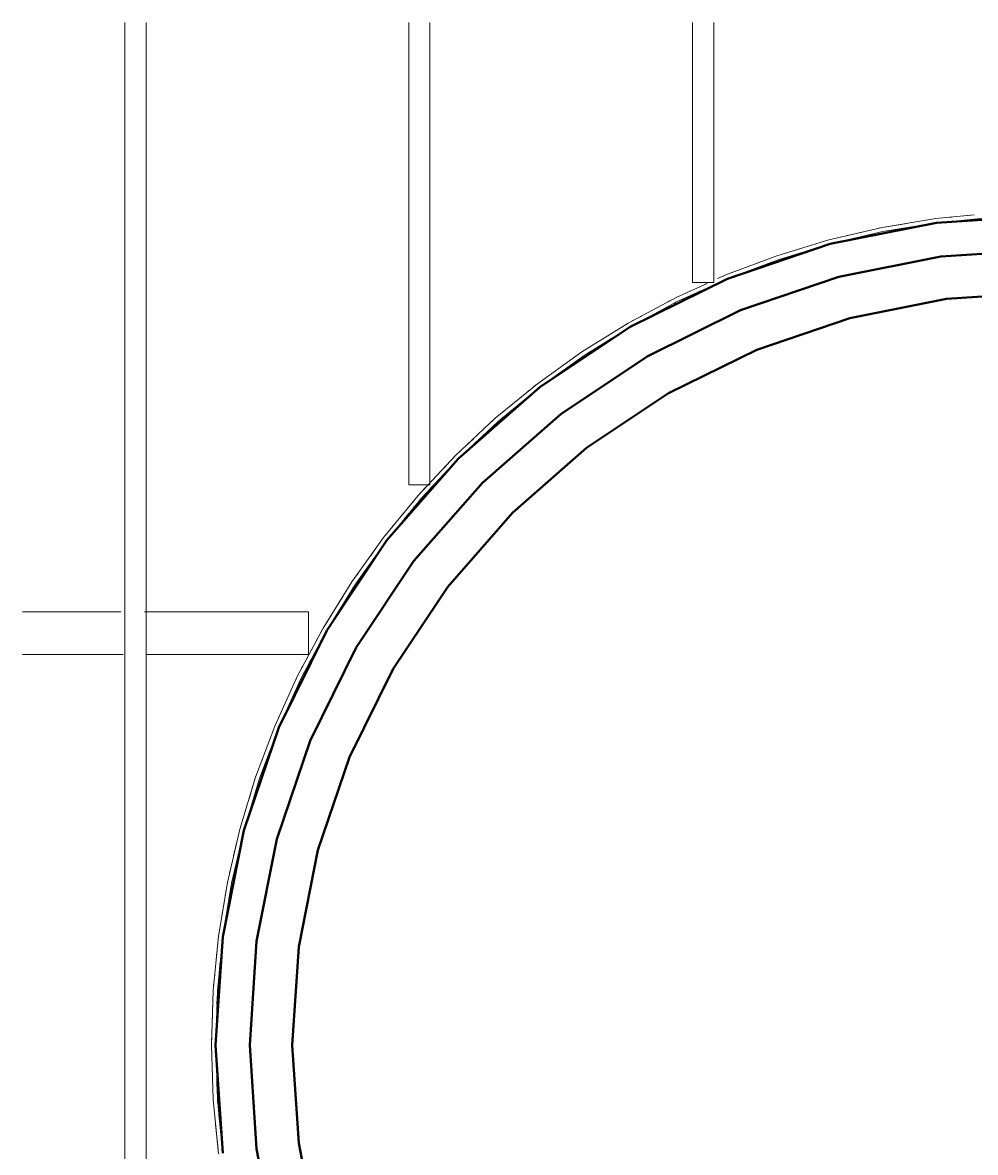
# Model space of a CAD drawing. Header units: metres. Extents: x 10 to 831, y 10 to 584.
# Drawn here: x 400 to 467.1, y 404.4 to 484 of the extents above; entities that cross this region are included whole.
import ezdxf

# ---------------------------------------------------------------- set-up
doc = ezdxf.new("R2010")
doc.units = ezdxf.units.M
doc.layers.add('CUT', color=7, linetype='Continuous', lineweight=50)
doc.layers.add('VIS', color=8, linetype='Continuous', lineweight=13)

msp = doc.modelspace()

# ---------------------------------------------------------------- linework, layer by layer
at = {"layer": 'CUT'}
for p, q in [((464.3772, 469.9004), (472, 470.4)), ((456.885, 468.41), (464.3772, 469.9004)), ((449.6512, 465.9546), (456.885, 468.41)), ((464.6906, 467.521), (472, 468)), ((464.6906, 467.521), (472, 468)), ((457.5062, 466.0918), (464.6906, 467.521)), ((457.5062, 466.0918), (464.6906, 467.521)), ((442.8, 462.5758), (449.6512, 465.9546)), ((450.5698, 463.7372), (457.5062, 466.0918)), ((450.5698, 463.7372), (457.5062, 466.0918)), ((465.0822, 464.5466), (472, 465)), ((458.2826, 463.194), (465.0822, 464.5466)), ((444, 460.4974), (450.5698, 463.7372)), ((444, 460.4974), (450.5698, 463.7372)), ((451.7178, 460.9656), (458.2826, 463.194)), ((436.4484, 458.3318), (442.8, 462.5758)), ((445.5, 457.8994), (451.7178, 460.9656)), ((437.9094, 456.4278), (444, 460.4974)), ((437.9094, 456.4278), (444, 460.4974)), ((430.705, 453.295), (436.4484, 458.3318)), ((439.7356, 454.0478), (445.5, 457.8994)), ((432.402, 451.598), (437.9094, 456.4278)), ((432.402, 451.598), (437.9094, 456.4278)), ((434.5234, 449.4766), (439.7356, 454.0478)), ((425.6682, 447.5516), (430.705, 453.295)), ((427.5722, 446.0906), (432.402, 451.598)), ((427.5722, 446.0906), (432.402, 451.598)), ((429.9522, 444.2644), (434.5234, 449.4766)), ((421.4242, 441.2), (425.6682, 447.5516)), ((423.5026, 440), (427.5722, 446.0906)), ((423.5026, 440), (427.5722, 446.0906)), ((426.1006, 438.5), (429.9522, 444.2644)), ((418.0454, 434.3488), (421.4242, 441.2)), ((420.2628, 433.4302), (423.5026, 440)), ((420.2628, 433.4302), (423.5026, 440)), ((423.0344, 432.2822), (426.1006, 438.5)), ((415.59, 427.115), (418.0454, 434.3488)), ((417.9082, 426.4938), (420.2628, 433.4302)), ((417.9082, 426.4938), (420.2628, 433.4302)), ((420.806, 425.7174), (423.0344, 432.2822)), ((414.0996, 419.6228), (415.59, 427.115)), ((416.479, 419.3094), (417.9082, 426.4938)), ((416.479, 419.3094), (417.9082, 426.4938)), ((419.4534, 418.9178), (420.806, 425.7174)), ((413.6, 412), (414.0996, 419.6228)), ((416, 412), (416.479, 419.3094)), ((416, 412), (416.479, 419.3094)), ((419, 412), (419.4534, 418.9178)), ((414.0996, 404.3772), (413.6, 412)), ((416.479, 404.6906), (416, 412)), ((416.479, 404.6906), (416, 412)), ((419.4534, 405.0822), (419, 412)), ((420.806, 398.2826), (419.4534, 405.0822)), ((417.9082, 397.5062), (416.479, 404.6906)), ((417.9082, 397.5062), (416.479, 404.6906))]:
    msp.add_line(p, q, dxfattribs=at)
at = {"layer": 'VIS'}
for p, q in [((407.2, 484), (407.2, 340)), ((408.7, 484), (408.7, 340)), ((408.7, 340), (408.7, 484)), ((408.7, 484), (408.7, 340)), ((408.7, 340), (408.7, 484)), ((427.2, 484), (427.2, 451.4462)), ((428.7, 484), (428.7, 451.4462)), ((428.7, 451.4462), (428.7, 484)), ((428.7, 484), (428.7, 451.4462)), ((428.7, 451.4462), (428.7, 484)), ((447.2, 484), (447.2, 465.703)), ((448.7, 484), (448.7, 465.703)), ((448.7, 465.703), (448.7, 484)), ((448.7, 484), (448.7, 465.703)), ((448.7, 465.703), (448.7, 484)), ((464.3382, 470.1978), (467.0458, 470.4646)), ((472, 470.4), (464.3772, 469.9004)), ((464.3772, 469.9004), (472, 470.4)), ((464.6942, 469.9316), (468.1804, 470.275)), ((465.2938, 470.292), (465.453, 470.3076)), ((465.2938, 470.292), (465.453, 470.3076)), ((465.2938, 470.292), (465.453, 470.3076)), ((466.568, 470.4174), (466.7274, 470.4332)), ((466.568, 470.4174), (466.7274, 470.4332)), ((466.568, 470.4174), (466.7274, 470.4332)), ((456.8074, 468.6998), (460.5482, 469.572)), ((464.3772, 469.9004), (456.885, 468.41)), ((456.885, 468.41), (464.3772, 469.9004)), ((460.2364, 469.4994), (460.3924, 469.5358)), ((460.2364, 469.4994), (460.3924, 469.5358)), ((460.2364, 469.4994), (460.3924, 469.5358)), ((460.5482, 469.572), (464.3382, 470.1978)), ((460.6068, 469.2778), (464.2202, 469.8744)), ((460.864, 469.6242), (462.2852, 469.8588)), ((460.864, 469.6242), (462.2852, 469.8588)), ((460.864, 469.6242), (462.2852, 469.8588)), ((460.921, 469.3298), (462.6492, 469.615)), ((465.0112, 469.9628), (465.4866, 470.0096)), ((466.5958, 470.1188), (466.7542, 470.1344)), ((453.1316, 467.5848), (456.8074, 468.6998)), ((457.1952, 468.4824), (460.6068, 469.2778)), ((457.4308, 468.8452), (457.5866, 468.8816)), ((457.4308, 468.8452), (457.5866, 468.8816)), ((457.4308, 468.8452), (457.5866, 468.8816)), ((458.0542, 468.9906), (458.2102, 469.027)), ((458.0542, 468.9906), (458.2102, 469.027)), ((458.0542, 468.9906), (458.2102, 469.027)), ((458.4356, 468.7716), (458.901, 468.8802)), ((458.9894, 469.2086), (459.1454, 469.245)), ((458.9894, 469.2086), (459.1454, 469.245)), ((458.9894, 469.2086), (459.1454, 469.245)), ((459.613, 469.354), (459.7688, 469.3904)), ((459.613, 469.354), (459.7688, 469.3904)), ((459.613, 469.354), (459.7688, 469.3904)), ((459.6762, 469.061), (459.8314, 469.097)), ((456.885, 468.41), (449.6512, 465.9546)), ((449.6512, 465.9546), (456.885, 468.41)), ((453.228, 467.3008), (456.7326, 468.3638)), ((453.4378, 467.6778), (454.8162, 468.0958)), ((453.4378, 467.6778), (454.8162, 468.0958)), ((453.4378, 467.6778), (454.8162, 468.0958)), ((455.3612, 467.9478), (455.5136, 467.994)), ((455.9708, 468.1328), (456.123, 468.179)), ((456.5802, 468.3176), (456.7326, 468.3638)), ((457.1952, 468.4824), (457.3502, 468.5186)), ((464.6906, 467.521), (472, 468)), ((464.6906, 467.521), (472, 468)), ((464.6906, 467.521), (472, 468)), ((449.5364, 466.2318), (453.1316, 467.5848)), ((449.9494, 466.0668), (453.228, 467.3008)), ((451.6336, 467.021), (452.3826, 467.3028)), ((451.6336, 467.021), (452.3826, 467.3028)), ((451.6336, 467.021), (452.3826, 467.3028)), ((452.3338, 466.9642), (452.7808, 467.1324)), ((453.8374, 467.4856), (453.9898, 467.5318)), ((454.447, 467.6706), (454.5994, 467.7166)), ((457.5062, 466.0918), (464.6906, 467.521)), ((457.5062, 466.0918), (464.6906, 467.521)), ((457.5062, 466.0918), (464.6906, 467.521)), ((465.2996, 467.5608), (465.7564, 467.5908)), ((466.5178, 467.6408), (466.6702, 467.6506)), ((449.836, 466.3444), (450.2854, 466.5136)), ((449.836, 466.3444), (450.2854, 466.5136)), ((449.836, 466.3444), (450.2854, 466.5136)), ((450.8436, 466.4032), (450.9926, 466.4594)), ((451.7376, 466.7398), (451.8866, 466.796)), ((457.8054, 466.1514), (461.248, 466.8362)), ((449.6512, 465.9546), (442.8, 462.5758)), ((442.8, 462.5758), (449.6512, 465.9546)), ((446.0376, 464.6464), (448.2244, 465.6372)), ((446.1704, 464.3774), (449.5062, 465.8888)), ((447.2, 465.703), (448.7, 465.703)), ((447.2, 465.703), (447.2, 465.703)), ((448.0786, 465.5712), (448.2244, 465.6372)), ((448.0786, 465.5712), (448.2244, 465.6372)), ((448.0786, 465.5712), (448.2244, 465.6372)), ((448.7, 465.703), (448.55, 465.703)), ((448.7, 465.703), (448.55, 465.703)), ((448.7, 465.703), (448.7, 465.703)), ((448.7, 465.703), (448.7, 465.703)), ((448.781, 465.5602), (448.926, 465.626)), ((448.9534, 465.9676), (449.5364, 466.2318)), ((448.9534, 465.9676), (449.3906, 466.1656)), ((448.9534, 465.9676), (449.3906, 466.1656)), ((448.9534, 465.9676), (449.3906, 466.1656)), ((449.9494, 466.0668), (450.0984, 466.1228)), ((450.5698, 463.7372), (457.5062, 466.0918)), ((450.5698, 463.7372), (457.5062, 466.0918)), ((450.5698, 463.7372), (457.5062, 466.0918)), ((455.772, 465.5032), (456.4946, 465.7484)), ((442.65, 462.8356), (446.0376, 464.6464)), ((447.6208, 465.0346), (447.7658, 465.1002)), ((454.038, 464.9146), (455.0494, 465.2578)), ((472, 465), (465.0822, 464.5466)), ((465.0822, 464.5466), (472, 465)), ((443.0808, 462.726), (446.1704, 464.3774)), ((444.6262, 463.892), (444.7672, 463.9674)), ((444.6262, 463.892), (444.7672, 463.9674)), ((444.6262, 463.892), (444.7672, 463.9674)), ((445.0468, 463.7768), (445.4682, 464.002)), ((445.473, 464.3446), (445.6142, 464.42)), ((445.473, 464.3446), (445.6142, 464.42)), ((445.473, 464.3446), (445.6142, 464.42)), ((445.8894, 464.2272), (446.03, 464.3022)), ((446.4604, 464.5088), (446.6054, 464.5744)), ((450.8588, 463.8354), (451.5812, 464.0806)), ((452.5928, 464.424), (453.0264, 464.5712)), ((465.0822, 464.5466), (458.2826, 463.194)), ((458.2826, 463.194), (465.0822, 464.5466)), ((442.9324, 462.9866), (443.0734, 463.062)), ((442.9324, 462.9866), (443.0734, 463.062)), ((442.9324, 462.9866), (443.0734, 463.062)), ((443.497, 463.2884), (443.9204, 463.5146)), ((443.497, 463.2884), (443.9204, 463.5146)), ((443.497, 463.2884), (443.9204, 463.5146)), ((444, 460.4974), (450.5698, 463.7372)), ((444, 460.4974), (450.5698, 463.7372)), ((444, 460.4974), (450.5698, 463.7372)), ((444.2044, 463.3266), (444.3448, 463.4016)), ((449.7486, 463.3322), (449.8854, 463.3998)), ((458.2826, 463.194), (451.7178, 460.9656)), ((451.7178, 460.9656), (458.2826, 463.194)), ((442.8, 462.5758), (436.4484, 458.3318)), ((436.4484, 458.3318), (442.8, 462.5758)), ((439.388, 460.8072), (442.65, 462.8356)), ((439.5548, 460.5578), (442.6648, 462.4918)), ((442.1064, 462.4976), (442.514, 462.7512)), ((442.1064, 462.4976), (442.514, 462.7512)), ((442.1064, 462.4976), (442.514, 462.7512)), ((442.2592, 462.2396), (442.3944, 462.3236)), ((443.3618, 462.8762), (443.5022, 462.9512)), ((447.5586, 462.2524), (447.6954, 462.3198)), ((448.3798, 462.6574), (449.0642, 462.9948)), ((440.2036, 461.3144), (440.883, 461.737)), ((440.2036, 461.3144), (440.883, 461.737)), ((440.2036, 461.3144), (440.883, 461.737)), ((440.907, 461.3986), (441.0422, 461.4828)), ((441.7182, 461.9032), (441.8534, 461.9872)), ((446.4636, 461.7124), (446.8742, 461.9148)), ((436.2656, 458.5698), (439.388, 460.8072)), ((439.8252, 460.726), (439.9604, 460.81)), ((440.366, 461.0624), (440.5012, 461.1464)), ((444.2738, 460.6324), (444.6844, 460.835)), ((445.095, 461.0374), (445.5056, 461.2398)), ((451.7178, 460.9656), (445.5, 457.8994)), ((445.5, 457.8994), (451.7178, 460.9656)), ((436.7072, 458.5174), (439.5548, 460.5578)), ((437.9094, 456.4278), (444, 460.4974)), ((437.9094, 456.4278), (444, 460.4974)), ((437.9094, 456.4278), (444, 460.4974)), ((438.087, 459.875), (438.2172, 459.9682)), ((438.087, 459.875), (438.2172, 459.9682)), ((438.087, 459.875), (438.2172, 459.9682)), ((438.5192, 459.8158), (439.1664, 460.2796)), ((438.8676, 460.4344), (438.9978, 460.5276)), ((438.8676, 460.4344), (438.9978, 460.5276)), ((438.8676, 460.4344), (438.9978, 460.5276)), ((442.9848, 459.8192), (443.8732, 460.4126)), ((437.3064, 459.3156), (437.4366, 459.4088)), ((437.3064, 459.3156), (437.4366, 459.4088)), ((437.3064, 459.3156), (437.4366, 459.4088)), ((437.7426, 459.2594), (437.872, 459.352)), ((436.4484, 458.3318), (430.705, 453.295)), ((430.705, 453.295), (436.4484, 458.3318)), ((433.2964, 456.133), (436.2656, 458.5698)), ((436.0182, 458.3668), (436.142, 458.4684)), ((436.0182, 458.3668), (436.142, 458.4684)), ((436.0182, 458.3668), (436.142, 458.4684)), ((436.5258, 458.7564), (436.656, 458.8496)), ((436.5258, 458.7564), (436.656, 458.8496)), ((436.5258, 458.7564), (436.656, 458.8496)), ((436.7072, 458.5174), (437.0954, 458.7956)), ((441.2084, 458.6322), (441.8428, 459.056)), ((433.4942, 455.9074), (436.3252, 458.2308)), ((434.781, 457.3514), (435.1522, 457.656)), ((434.781, 457.3514), (435.1522, 457.656)), ((434.781, 457.3514), (435.1522, 457.656)), ((434.9712, 457.1196), (436.079, 458.0288)), ((435.5234, 457.9606), (435.647, 458.0622)), ((435.5234, 457.9606), (435.647, 458.0622)), ((435.5234, 457.9606), (435.647, 458.0622)), ((438.9244, 457.106), (440.0664, 457.8692)), ((445.5, 457.8994), (439.7356, 454.0478)), ((439.7356, 454.0478), (445.5, 457.8994)), ((434.2862, 456.9452), (434.4098, 457.0468)), ((434.2862, 456.9452), (434.4098, 457.0468)), ((434.2862, 456.9452), (434.4098, 457.0468)), ((430.4928, 453.5072), (433.2964, 456.133)), ((430.9374, 453.5128), (433.4942, 455.9074)), ((432.402, 451.598), (437.9094, 456.4278)), ((432.402, 451.598), (437.9094, 456.4278)), ((432.402, 451.598), (437.9094, 456.4278)), ((432.8292, 455.6954), (433.1796, 456.0236)), ((432.8292, 455.6954), (433.1796, 456.0236)), ((432.8292, 455.6954), (433.1796, 456.0236)), ((433.7404, 456.1094), (433.8634, 456.2106)), ((433.7912, 456.5392), (433.915, 456.6406)), ((433.7912, 456.5392), (433.915, 456.6406)), ((433.7912, 456.5392), (433.915, 456.6406)), ((437.221, 455.824), (437.3356, 455.9246)), ((437.6798, 456.2266), (437.7946, 456.3272)), ((436.303, 455.019), (436.4178, 455.1198)), ((436.762, 455.4216), (436.8768, 455.5222)), ((430.9374, 453.5128), (432.2158, 454.7102)), ((431.1938, 454.1636), (431.7778, 454.7106)), ((431.1938, 454.1636), (431.7778, 454.7106)), ((431.1938, 454.1636), (431.7778, 454.7106)), ((435.1556, 454.0128), (435.4998, 454.3148)), ((435.8442, 454.6166), (435.9588, 454.7172)), ((439.7356, 454.0478), (434.5234, 449.4766)), ((434.5234, 449.4766), (439.7356, 454.0478)), ((434.6968, 453.6104), (434.8114, 453.711)), ((430.705, 453.295), (425.6682, 447.5516)), ((425.6682, 447.5516), (430.705, 453.295)), ((427.867, 450.7036), (430.4928, 453.5072)), ((428.0926, 450.5058), (430.5962, 453.1788)), ((429.6176, 452.5726), (429.9458, 452.9232)), ((429.6176, 452.5726), (429.9458, 452.9232)), ((429.6176, 452.5726), (429.9458, 452.9232)), ((430.2696, 452.8302), (430.5962, 453.1788)), ((433.7788, 452.8054), (433.8936, 452.906)), ((434.2378, 453.208), (434.3526, 453.3086)), ((428.961, 451.8718), (429.0706, 451.9886)), ((428.961, 451.8718), (429.0706, 451.9886)), ((428.961, 451.8718), (429.0706, 451.9886)), ((432.861, 452.0004), (432.9758, 452.101)), ((433.32, 452.403), (433.4346, 452.5036)), ((427.2, 451.4462), (428.7, 451.4462)), ((427.2, 451.4462), (427.2, 451.4462)), ((427.5722, 446.0906), (432.402, 451.598)), ((427.5722, 446.0906), (432.402, 451.598)), ((427.5722, 446.0906), (432.402, 451.598)), ((428.0858, 450.9372), (428.414, 451.2876)), ((428.0858, 450.9372), (428.414, 451.2876)), ((428.0858, 450.9372), (428.414, 451.2876)), ((428.7, 451.4462), (428.55, 451.4462)), ((428.7, 451.4462), (428.55, 451.4462)), ((428.7, 451.4462), (428.7, 451.4462)), ((428.7, 451.4462), (428.7, 451.4462)), ((428.7456, 451.2032), (429.29, 451.7842)), ((432.2008, 451.3686), (432.3014, 451.4832)), ((425.4302, 447.7342), (427.867, 450.7036)), ((425.8702, 447.7978), (428.0926, 450.5058)), ((427.4608, 450.2088), (427.5624, 450.3324)), ((427.4608, 450.2088), (427.5624, 450.3324)), ((427.4608, 450.2088), (427.5624, 450.3324)), ((427.8906, 450.2596), (427.9916, 450.3828)), ((431.3958, 450.4506), (431.4964, 450.5654)), ((431.7982, 450.9096), (431.899, 451.0242)), ((427.0548, 449.7138), (427.1562, 449.8376)), ((427.0548, 449.7138), (427.1562, 449.8376)), ((427.0548, 449.7138), (427.1562, 449.8376)), ((427.4864, 449.7672), (427.5874, 449.8904)), ((430.5908, 449.5328), (430.6914, 449.6474)), ((430.9934, 449.9916), (431.094, 450.1064)), ((426.4456, 448.9716), (426.7502, 449.3426)), ((426.4456, 448.9716), (426.7502, 449.3426)), ((426.4456, 448.9716), (426.7502, 449.3426)), ((426.8804, 449.0288), (427.1834, 449.398)), ((434.5234, 449.4766), (429.9522, 444.2644)), ((429.9522, 444.2644), (434.5234, 449.4766)), ((425.6332, 447.9818), (425.7348, 448.1054)), ((425.6332, 447.9818), (425.7348, 448.1054)), ((425.6332, 447.9818), (425.7348, 448.1054)), ((426.0394, 448.4766), (426.141, 448.6004)), ((426.0394, 448.4766), (426.141, 448.6004)), ((426.0394, 448.4766), (426.141, 448.6004)), ((426.0722, 448.044), (426.1732, 448.1672)), ((426.4762, 448.5364), (426.5774, 448.6594)), ((429.1822, 447.9264), (429.2828, 448.0412)), ((429.5846, 448.3854), (429.8864, 448.7296)), ((425.6682, 447.5516), (421.4242, 441.2)), ((421.4242, 441.2), (425.6682, 447.5516)), ((423.1928, 444.612), (425.4302, 447.7342)), ((423.4422, 444.4452), (425.5754, 447.4222)), ((428.7796, 447.4674), (428.8802, 447.5822)), ((424.4978, 446.4334), (424.964, 447.0838)), ((424.4978, 446.4334), (424.964, 447.0838)), ((424.4978, 446.4334), (424.964, 447.0838)), ((427.9746, 446.5496), (428.0754, 446.6644)), ((428.3772, 447.0086), (428.4778, 447.1232)), ((423.5026, 440), (427.5722, 446.0906)), ((423.5026, 440), (427.5722, 446.0906)), ((423.5026, 440), (427.5722, 446.0906)), ((427.233, 445.583), (427.3178, 445.71)), ((423.3792, 444.8722), (423.6588, 445.2624)), ((423.3792, 444.8722), (423.6588, 445.2624)), ((423.3792, 444.8722), (423.6588, 445.2624)), ((426.7244, 444.8218), (426.8092, 444.9486)), ((421.1644, 441.35), (423.1928, 444.612)), ((421.5922, 441.4704), (423.4422, 444.4452)), ((423.274, 444.1748), (423.358, 444.31)), ((429.9522, 444.2644), (426.1006, 438.5)), ((426.1006, 438.5), (429.9522, 444.2644)), ((426.3852, 444.3142), (426.47, 444.441)), ((422.1786, 442.981), (422.6012, 443.6606)), ((422.1786, 442.981), (422.6012, 443.6606)), ((422.1786, 442.981), (422.6012, 443.6606)), ((422.6014, 443.093), (422.6854, 443.2284)), ((422.9376, 443.634), (423.0218, 443.7692)), ((425.3678, 442.7916), (425.6222, 443.1722)), ((425.8766, 443.5528), (425.9614, 443.6798)), ((406.932, 442.5), (400, 442.5)), ((406.932, 442.5), (400, 442.5)), ((420.1402, 442.5), (408.583, 442.5)), ((420.1402, 442.5), (408.583, 442.5)), ((416.2378, 442.5), (420.1402, 442.5)), ((416.2378, 442.5), (420.1402, 442.5)), ((420.1402, 442.5), (420.1402, 442.3334)), ((420.1402, 439.5), (420.1402, 442.5)), ((420.1402, 442.5), (420.1402, 442.5)), ((420.1402, 442.5), (420.1402, 442.3334)), ((420.1402, 442.5), (420.1402, 442.5)), ((422.0968, 442.2818), (422.1808, 442.417)), ((424.8592, 442.0302), (425.1134, 442.4108)), ((421.3334, 441.6218), (421.756, 442.3014)), ((421.3334, 441.6218), (421.756, 442.3014)), ((421.3334, 441.6218), (421.756, 442.3014)), ((421.7604, 441.7408), (421.8446, 441.8762)), ((424.52, 441.5226), (424.6048, 441.6496)), ((421.4242, 441.2), (418.0454, 434.3488)), ((418.0454, 434.3488), (421.4242, 441.2)), ((419.3536, 437.9624), (421.1644, 441.35)), ((419.6226, 437.8296), (421.349, 441.0596)), ((420.9738, 440.3574), (421.199, 440.7788)), ((421.0134, 441.0678), (421.0888, 441.2088)), ((421.0134, 441.0678), (421.0888, 441.2088)), ((421.0134, 441.0678), (421.0888, 441.2088)), ((424.0112, 440.7614), (424.096, 440.8882)), ((420.259, 439.6562), (420.4852, 440.0796)), ((420.259, 439.6562), (420.4852, 440.0796)), ((420.259, 439.6562), (420.4852, 440.0796)), ((420.2628, 433.4302), (423.5026, 440)), ((420.2628, 433.4302), (423.5026, 440)), ((420.2628, 433.4302), (423.5026, 440)), ((420.7116, 440.5032), (420.787, 440.6442)), ((420.7116, 440.5032), (420.787, 440.6442)), ((420.7116, 440.5032), (420.787, 440.6442)), ((423.6722, 440.2538), (423.757, 440.3806)), ((400, 439.5), (407.082, 439.5)), ((408.733, 439.5), (420.1402, 439.5)), ((419.9572, 439.0916), (420.0326, 439.2328)), ((419.9572, 439.0916), (420.0326, 439.2328)), ((419.9572, 439.0916), (420.0326, 439.2328)), ((420.6734, 439.7958), (420.7486, 439.9362)), ((419.6554, 438.527), (419.7308, 438.6682)), ((419.6554, 438.527), (419.7308, 438.6682)), ((419.6554, 438.527), (419.7308, 438.6682)), ((420.2232, 438.9532), (420.2982, 439.0936)), ((422.4226, 437.81), (422.8952, 438.7682)), ((426.1006, 438.5), (423.0344, 432.2822)), ((423.0344, 432.2822), (426.1006, 438.5)), ((417.7682, 434.4636), (419.3536, 437.9624)), ((418.1768, 434.6388), (419.6226, 437.8296)), ((419.2214, 437.6708), (419.2876, 437.8166)), ((419.2214, 437.6708), (419.2876, 437.8166)), ((419.2214, 437.6708), (419.2876, 437.8166)), ((419.3598, 437.2496), (419.557, 437.6846)), ((419.7728, 438.1106), (419.8478, 438.251)), ((418.8252, 436.796), (418.8912, 436.9418)), ((418.8252, 436.796), (418.8912, 436.9418)), ((418.8252, 436.796), (418.8912, 436.9418)), ((421.4776, 435.894), (421.9502, 436.852)), ((418.4288, 435.9214), (418.627, 436.3588)), ((418.4288, 435.9214), (418.627, 436.3588)), ((418.4288, 435.9214), (418.627, 436.3588)), ((418.9654, 436.3792), (419.0312, 436.5242)), ((418.0324, 435.0466), (418.2306, 435.484)), ((418.0324, 435.0466), (418.2306, 435.484)), ((418.0324, 435.0466), (418.2306, 435.484)), ((418.3084, 434.9288), (418.5054, 435.364)), ((416.4152, 430.8686), (417.7682, 434.4636)), ((418.0454, 434.3488), (415.59, 427.115)), ((415.59, 427.115), (418.0454, 434.3488)), ((416.6992, 430.772), (417.9894, 434.1996)), ((417.43, 433.5648), (417.4864, 433.7146)), ((417.43, 433.5648), (417.4864, 433.7146)), ((417.43, 433.5648), (417.4864, 433.7146)), ((417.6556, 434.164), (417.7118, 434.3138)), ((417.6556, 434.164), (417.7118, 434.3138)), ((417.6556, 434.164), (417.7118, 434.3138)), ((417.9332, 434.0506), (417.9894, 434.1996)), ((420.3978, 433.704), (420.7352, 434.3884)), ((417.2044, 432.9656), (417.2608, 433.1154)), ((417.2044, 432.9656), (417.2608, 433.1154)), ((417.2044, 432.9656), (417.2608, 433.1154)), ((417.3724, 432.5604), (417.5406, 433.0074)), ((417.9082, 426.4938), (420.2628, 433.4302)), ((417.9082, 426.4938), (420.2628, 433.4302)), ((417.9082, 426.4938), (420.2628, 433.4302)), ((420.1646, 433.1412), (420.2136, 433.2858)), ((416.8662, 432.0668), (416.9226, 432.2166)), ((416.8662, 432.0668), (416.9226, 432.2166)), ((416.8662, 432.0668), (416.9226, 432.2166)), ((419.7722, 431.9852), (419.8212, 432.1296)), ((419.9684, 432.5632), (420.0174, 432.7078)), ((423.0344, 432.2822), (420.806, 425.7174)), ((420.806, 425.7174), (423.0344, 432.2822)), ((416.6408, 431.4676), (416.697, 431.6174)), ((416.6408, 431.4676), (416.697, 431.6174)), ((416.6408, 431.4676), (416.697, 431.6174)), ((417.0358, 431.6662), (417.092, 431.8152)), ((419.4778, 431.1182), (419.527, 431.2626)), ((415.3002, 427.1926), (416.4152, 430.8686)), ((415.6824, 427.4198), (416.6992, 430.772)), ((415.9506, 429.337), (416.3688, 430.7154)), ((415.9506, 429.337), (416.3688, 430.7154)), ((415.9506, 429.337), (416.3688, 430.7154)), ((419.2816, 430.5402), (419.3308, 430.6846)), ((418.9874, 429.673), (419.1346, 430.1066)), ((418.7912, 429.095), (418.8402, 429.2396)), ((415.6824, 427.4198), (416.0984, 428.7912)), ((418.4968, 428.228), (418.644, 428.6614)), ((418.3006, 427.65), (418.3496, 427.7944)), ((415.59, 427.115), (414.0996, 419.6228)), ((414.0996, 419.6228), (415.59, 427.115)), ((414.428, 423.4518), (415.3002, 427.1926)), ((414.7222, 423.3932), (415.5538, 426.96)), ((415.2274, 426.881), (415.2638, 427.0368)), ((415.2274, 426.881), (415.2638, 427.0368)), ((415.2274, 426.881), (415.2638, 427.0368)), ((415.5176, 426.805), (415.5538, 426.96)), ((416.479, 419.3094), (417.9082, 426.4938)), ((416.479, 419.3094), (417.9082, 426.4938)), ((416.479, 419.3094), (417.9082, 426.4938)), ((418.1044, 427.0718), (418.1534, 427.2164)), ((414.864, 425.3222), (415.1184, 426.4134)), ((414.864, 425.3222), (415.1184, 426.4134)), ((414.864, 425.3222), (415.1184, 426.4134)), ((415.3006, 425.8744), (415.3368, 426.0296)), ((417.8486, 426.1946), (417.8784, 426.3442)), ((420.806, 425.7174), (419.4534, 418.9178)), ((419.4534, 418.9178), (420.806, 425.7174)), ((415.0838, 424.944), (415.1922, 425.4092)), ((417.6104, 424.9972), (417.6998, 425.4462)), ((414.5732, 424.0752), (414.6096, 424.2312)), ((414.5732, 424.0752), (414.6096, 424.2312)), ((414.5732, 424.0752), (414.6096, 424.2312)), ((414.8668, 424.0136), (414.9752, 424.4788)), ((417.4318, 424.099), (417.5212, 424.548)), ((413.8022, 419.6618), (414.428, 423.4518)), ((414.1514, 419.937), (414.7222, 423.3932)), ((414.2714, 422.5044), (414.4018, 423.2938)), ((414.2714, 422.5044), (414.4018, 423.2938)), ((414.2714, 422.5044), (414.4018, 423.2938)), ((417.1936, 422.9016), (417.3424, 423.65)), ((414.6184, 422.7648), (414.6444, 422.922)), ((417.015, 422.0036), (417.0448, 422.1532)), ((414.0108, 420.9252), (414.089, 421.399)), ((414.0108, 420.9252), (414.089, 421.399)), ((414.0108, 420.9252), (414.089, 421.399)), ((414.2552, 420.5654), (414.4368, 421.6652)), ((416.8364, 421.1056), (416.8662, 421.2552)), ((414.1514, 419.937), (414.1774, 420.094)), ((416.5982, 419.9082), (416.747, 420.6566)), ((413.4256, 415.8392), (413.8022, 419.6618)), ((414.0996, 419.6228), (413.6, 412)), ((413.6, 412), (414.0996, 419.6228)), ((413.725, 415.8196), (414.084, 419.4642)), ((416, 412), (416.479, 419.3094)), ((416, 412), (416.479, 419.3094)), ((416, 412), (416.479, 419.3094)), ((413.614, 417.7506), (413.6924, 418.547)), ((413.614, 417.7506), (413.6924, 418.547)), ((413.614, 417.7506), (413.6924, 418.547)), ((414.006, 418.672), (414.0216, 418.8304)), ((416.4392, 418.7004), (416.4492, 418.8526)), ((419.4534, 418.9178), (419, 412)), ((419, 412), (419.4534, 418.9178)), ((413.8498, 417.0872), (413.928, 417.8796)), ((416.3594, 417.482), (416.3892, 417.939)), ((413.457, 416.1578), (413.5354, 416.9542)), ((413.457, 416.1578), (413.5354, 416.9542)), ((413.457, 416.1578), (413.5354, 416.9542)), ((416.3194, 416.873), (416.3294, 417.0252)), ((413.7562, 416.1364), (413.7718, 416.295)), ((413.3, 412), (413.4256, 415.8392)), ((413.4048, 415.1994), (413.41, 415.3592)), ((413.4048, 415.1994), (413.41, 415.3592)), ((413.4048, 415.1994), (413.41, 415.3592)), ((413.6104, 412.3182), (413.725, 415.8196)), ((413.6938, 414.8646), (413.7094, 415.342)), ((416.2396, 415.6548), (416.2694, 416.1116)), ((413.3838, 414.5594), (413.389, 414.7194)), ((413.3838, 414.5594), (413.389, 414.7194)), ((413.3838, 414.5594), (413.389, 414.7194)), ((416.1796, 414.741), (416.2096, 415.1978)), ((413.3524, 413.5996), (413.368, 414.0796)), ((413.3524, 413.5996), (413.368, 414.0796)), ((413.3524, 413.5996), (413.368, 414.0796)), ((413.6416, 413.2732), (413.6574, 413.7506)), ((416.1398, 414.132), (416.1498, 414.2842)), ((413.3314, 412.9598), (413.3366, 413.1198)), ((413.3314, 412.9598), (413.3366, 413.1198)), ((413.3314, 412.9598), (413.3366, 413.1198)), ((416.0598, 412.9136), (416.0898, 413.3704)), ((413.3104, 412.32), (413.3158, 412.4798)), ((413.3104, 412.32), (413.3158, 412.4798)), ((413.3104, 412.32), (413.3158, 412.4798)), ((413.6104, 412.3182), (413.626, 412.7958)), ((416.02, 412.3046), (416.03, 412.4568)), ((413.4256, 408.1608), (413.3, 412)), ((413.3104, 411.68), (413.3052, 411.84)), ((413.3104, 411.68), (413.3052, 411.84)), ((413.3104, 411.68), (413.3052, 411.84)), ((413.6, 412), (414.0996, 404.3772)), ((414.0996, 404.3772), (413.6, 412)), ((413.6208, 411.3634), (413.6052, 411.8408)), ((413.725, 408.1804), (413.6052, 411.8408)), ((416.479, 404.6906), (416, 412)), ((416.479, 404.6906), (416, 412)), ((416.479, 404.6906), (416, 412)), ((416.02, 411.6954), (416.01, 411.8478)), ((419, 412), (419.4534, 405.0822)), ((419.4534, 405.0822), (419, 412)), ((413.3314, 411.0402), (413.3262, 411.2002)), ((413.3314, 411.0402), (413.3262, 411.2002)), ((413.3314, 411.0402), (413.3262, 411.2002)), ((413.3628, 410.0804), (413.3472, 410.5604)), ((413.3628, 410.0804), (413.3472, 410.5604)), ((413.3628, 410.0804), (413.3472, 410.5604)), ((413.652, 410.4086), (413.6364, 410.886)), ((416.0798, 410.7818), (416.05, 411.2386)), ((416.1398, 409.868), (416.1298, 410.0204)), ((413.3838, 409.4406), (413.3786, 409.6006)), ((413.3838, 409.4406), (413.3786, 409.6006)), ((413.3838, 409.4406), (413.3786, 409.6006)), ((413.4048, 408.8008), (413.3994, 408.9606)), ((413.4048, 408.8008), (413.3994, 408.9606)), ((413.4048, 408.8008), (413.3994, 408.9606)), ((413.7042, 408.817), (413.6886, 409.2944)), ((416.1996, 408.9544), (416.1696, 409.4112)), ((413.8022, 404.338), (413.4256, 408.1608)), ((414.0684, 404.6942), (413.725, 408.1804)), ((416.2596, 408.0408), (416.2296, 408.4976)), ((413.7562, 407.8636), (413.7406, 408.022)), ((413.9124, 406.2788), (413.8342, 407.0712)), ((416.3194, 407.127), (416.3094, 407.2794)), ((416.3792, 406.2134), (416.3494, 406.6702)), ((413.7708, 404.6566), (413.5982, 406.4088)), ((413.7708, 404.6566), (413.5982, 406.4088)), ((413.7708, 404.6566), (413.5982, 406.4088)), ((414.006, 405.328), (413.9904, 405.4866)), ((416.4392, 405.2996), (416.4292, 405.452)), ((419.4534, 405.0822), (420.806, 398.2826)), ((420.806, 398.2826), (419.4534, 405.0822)), ((417.9082, 397.5062), (416.479, 404.6906)), ((417.9082, 397.5062), (416.479, 404.6906)), ((417.9082, 397.5062), (416.479, 404.6906))]:
    msp.add_line(p, q, dxfattribs=at)

doc.saveas('drawing.dxf')
